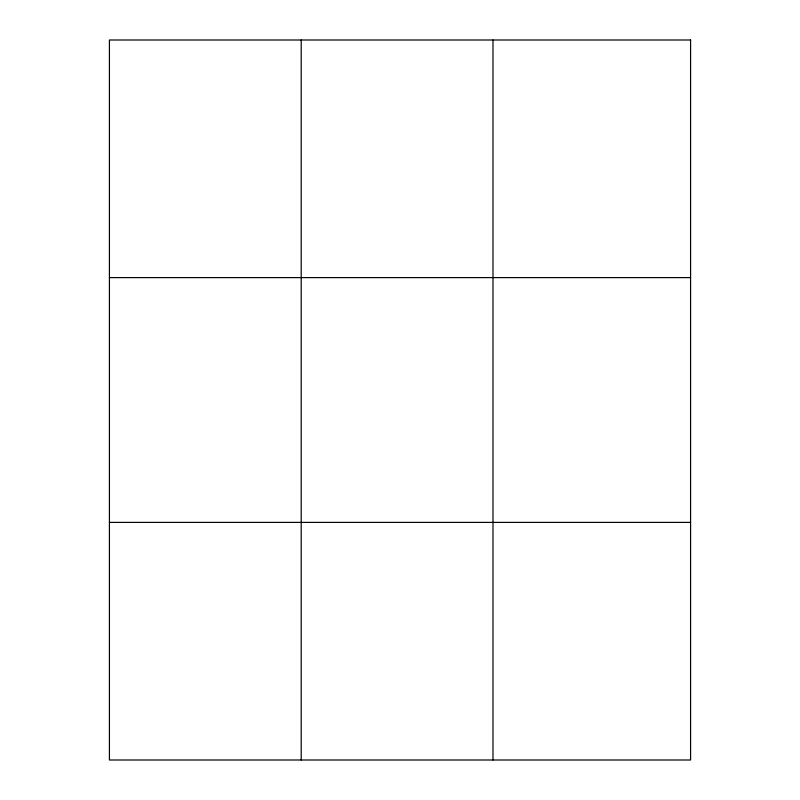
<?xml version="1.0" encoding="UTF-8"?>
<svg xmlns="http://www.w3.org/2000/svg" width="800" height="800" viewBox="0 0 800 800"><rect width="100%" height="100%" fill="white"/><g stroke="black" fill="none" stroke-linecap="round" stroke-linejoin="round"><path stroke-width="1.2" d="M301.2 760L301.2 40M492.99 760L492.99 40M109.42 277.6L690.58 277.6M109.42 522.4L690.58 522.4M690.58 40L690.58 760L109.42 760L109.42 40L690.58 40"/></g></svg>
